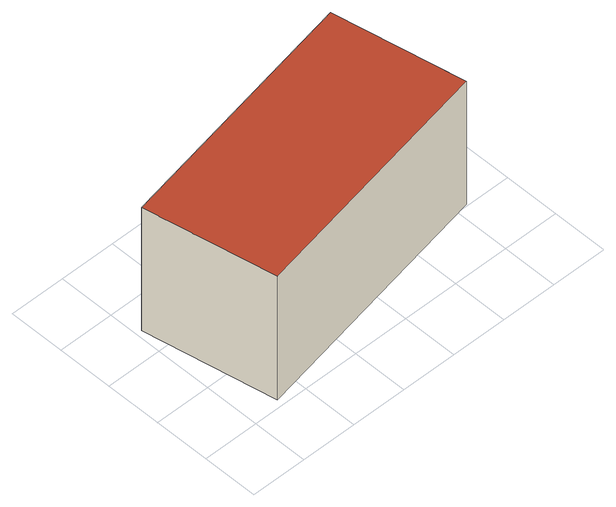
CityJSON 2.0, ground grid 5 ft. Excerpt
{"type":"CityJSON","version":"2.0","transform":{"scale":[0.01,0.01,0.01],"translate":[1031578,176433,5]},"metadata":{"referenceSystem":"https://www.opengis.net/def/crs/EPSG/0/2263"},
"CityObjects":{
"building1":{"type":"Building","attributes":{"name":"Bldg_4511010182","BIN":"4444804"},"geometry":[{"type":"MultiSurface","lod":"2","boundaries":[[[0,1,2,3]],[[4,5,6,7]],[[0,3,7,6]],[[1,0,6,5]],[[2,1,5,4]],[[3,2,4,7]]],"semantics":{"surfaces":[{"type":"RoofSurface","BIN":"4444804"},{"type":"GroundSurface"},{"type":"WallSurface"}],"values":[0,1,2,2,2,2]}}]}
},
"vertices":[
[2379,1686,1293],[54,1237,1293],[280,64,1293],[2605,512,1293],[280,64,8],[54,1237,8],[2379,1686,8],[2605,512,8]
]}
